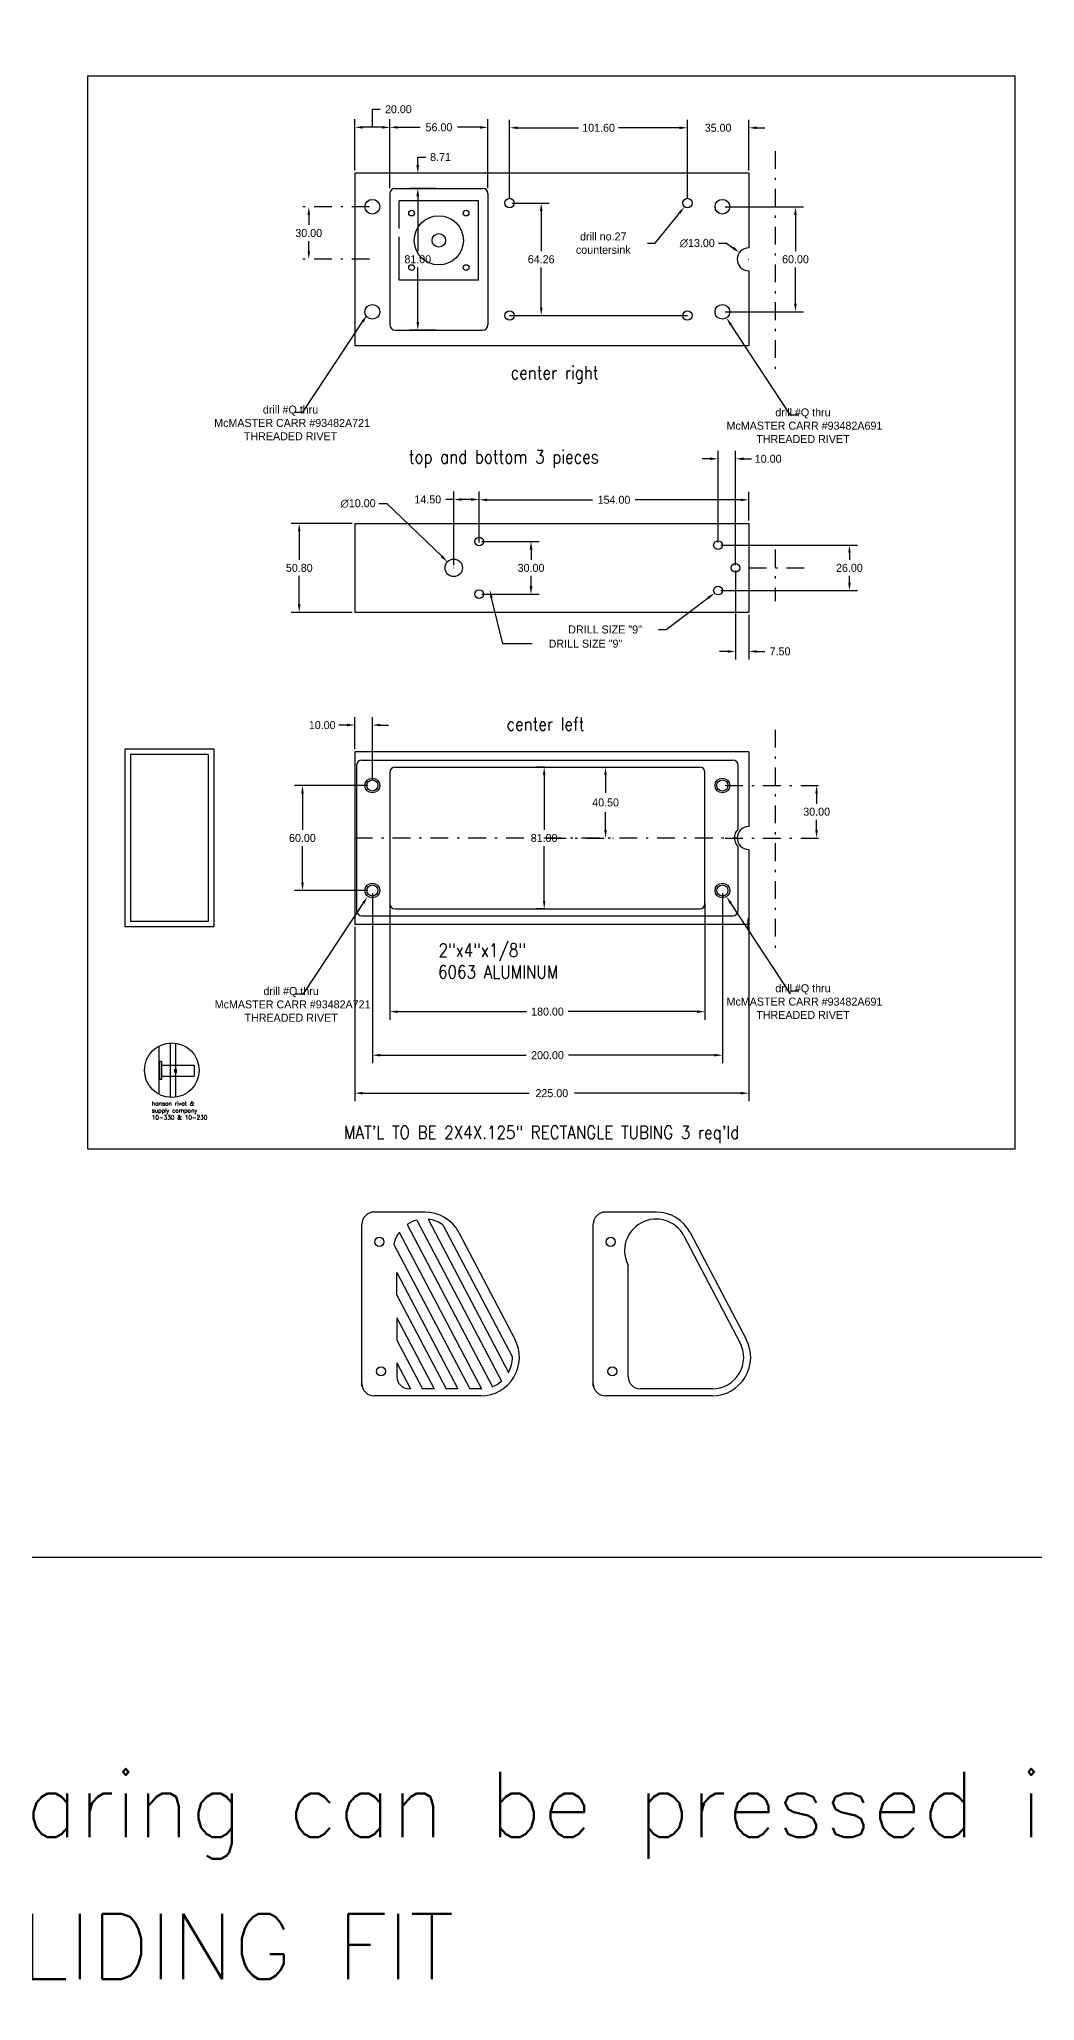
# Model space of a CAD drawing. Extents: x 134 to 3729, y -60 to 2081.
# Drawn here: x 1803 to 2372, y -60 to 1060 of the extents above; entities that cross this region are included whole.
import ezdxf

# ---------------------------------------------------------------- set-up
doc = ezdxf.new("R2010")
doc.units = 0
doc.header["$LTSCALE"] = 25.4
doc.header["$MEASUREMENT"] = 0
doc.linetypes.add('CENTER', pattern=[0.85, 0.4, -0.2, 0.05, -0.2])
doc.layers.get('0').update_dxf_attribs({"linetype": 'CONTINUOUS'})
doc.layers.get('Defpoints').update_dxf_attribs({"linetype": 'CONTINUOUS'})
doc.styles.add('ROMANS', font='ROMANS.SHX')
doc.dimstyles.get("Standard").update_dxf_attribs({"dimtxt": 0.18, "dimasz": 0.18, "dimexe": 0.18, "dimexo": 0.0625, "dimgap": 0.09, "dimtad": 0, "dimtih": 1, "dimtoh": 1, "dimdec": 4, "dimzin": 0, "dimdsep": 46, "dimtxsty": 'ROMANS', "dimcen": 0.09, "dimadec": 0, "dimazin": 0, "dimtfac": 1, "dimtdec": 4, "dimtofl": 0, "dimtmove": 2, "dimatfit": 3, "dimfxl": 0, "dimtolj": 1, "dimtzin": 0, "dimarcsym": 0})

# ---------------------------------------------------------------- blocks, each defined once
blk = doc.blocks.new('*D344')
at = {"color": 0, "lineweight": -2}
for p, q in [((2073.7, 966.5), (2094.8, 966.5)), ((2090.2, 962), (2090.2, 939)), ((2090.2, 906.8), (2090.2, 929.8)), ((2073.7, 902.3), (2094.8, 902.3))]:
    blk.add_line(p, q, dxfattribs=at)
at = {"color": 0}
for points in [[(2089.5, 962), (2091, 962), (2090.2, 966.5)], [(2089.5, 906.8), (2091, 906.8), (2090.2, 902.3)]]:
    blk.add_solid(points, dxfattribs=at)
at = {"layer": 'Defpoints', "color": 0}
for p in [(2072.2, 966.5), (2072.2, 902.3), (2090.2, 902.3)]:
    blk.add_point(p, dxfattribs=at)
at = {"color": 0, "insert": (2090.2, 934.4), "char_height": 4.57, "attachment_point": 5}
blk.add_mtext('\\A1;64.26', dxfattribs=at)
blk = doc.blocks.new('*D345')
at = {"color": 0, "lineweight": -2}
for p, q in [((2030.2, 974.9), (2015.1, 974.9)), ((2019.7, 970.3), (2019.7, 939)), ((2019.7, 898.5), (2019.7, 929.8)), ((2030.2, 893.9), (2015.1, 893.9))]:
    blk.add_line(p, q, dxfattribs=at)
at = {"color": 0}
for points in [[(2019, 970.3), (2020.5, 970.3), (2019.7, 974.9)], [(2019, 898.5), (2020.5, 898.5), (2019.7, 893.9)]]:
    blk.add_solid(points, dxfattribs=at)
at = {"layer": 'Defpoints', "color": 0}
for p in [(2031.7, 974.9), (2019.7, 893.9), (2031.7, 893.9)]:
    blk.add_point(p, dxfattribs=at)
at = {"color": 0, "insert": (2019.7, 934.4), "char_height": 4.57, "attachment_point": 5}
blk.add_mtext('\\A1;81.00', dxfattribs=at)
blk = doc.blocks.new('*D346')
at = {"color": 0, "lineweight": -2}
for p, q in [((2003.8, 975.1), (2003.8, 1014.4)), ((2008.3, 1009.8), (2021.1, 1009.8)), ((2055.2, 1009.8), (2042.4, 1009.8)), ((2059.8, 975.1), (2059.8, 1014.4))]:
    blk.add_line(p, q, dxfattribs=at)
at = {"color": 0}
for points in [[(2008.3, 1010.5), (2008.3, 1009), (2003.8, 1009.8)], [(2055.2, 1010.5), (2055.2, 1009), (2059.8, 1009.8)]]:
    blk.add_solid(points, dxfattribs=at)
at = {"layer": 'Defpoints', "color": 0}
for p in [(2003.8, 1009.8), (2003.8, 973.5), (2059.8, 973.5)]:
    blk.add_point(p, dxfattribs=at)
at = {"color": 0, "insert": (2031.8, 1009.8), "char_height": 4.57, "attachment_point": 5}
blk.add_mtext('\\A1;56.00', dxfattribs=at)
blk = doc.blocks.new('*D347')
at = {"color": 0, "lineweight": -2}
for p, q in [((1993.8, 1009.8), (1993.8, 1020.1)), ((1993.8, 1020.1), (1998.3, 1020.1)), ((1983.8, 985.2), (1983.8, 1014.4)), ((1999.2, 1009.8), (1988.3, 1009.8)), ((2003.8, 975.1), (2003.8, 1014.4))]:
    blk.add_line(p, q, dxfattribs=at)
at = {"color": 0}
for points in [[(1988.3, 1010.5), (1988.3, 1009), (1983.8, 1009.8)], [(1999.2, 1010.5), (1999.2, 1009), (2003.8, 1009.8)]]:
    blk.add_solid(points, dxfattribs=at)
at = {"layer": 'Defpoints', "color": 0}
for p in [(1983.8, 1009.8), (1983.8, 983.6), (2003.8, 973.5)]:
    blk.add_point(p, dxfattribs=at)
at = {"color": 0, "insert": (2008.6, 1020.1), "char_height": 4.57, "attachment_point": 5}
blk.add_mtext('\\A1;20.00', dxfattribs=at)
blk = doc.blocks.new('*D348')
at = {"color": 0, "lineweight": -2}
for p, q in [((2072.2, 969.7), (2072.2, 1014.1)), ((2076.7, 1009.5), (2111.5, 1009.5)), ((2169.2, 1009.5), (2134.4, 1009.5)), ((2173.8, 969.7), (2173.8, 1014.1))]:
    blk.add_line(p, q, dxfattribs=at)
at = {"color": 0}
for points in [[(2076.7, 1010.3), (2076.7, 1008.8), (2072.2, 1009.5)], [(2169.2, 1010.3), (2169.2, 1008.8), (2173.8, 1009.5)]]:
    blk.add_solid(points, dxfattribs=at)
at = {"layer": 'Defpoints', "color": 0}
for p in [(2072.2, 1009.5), (2072.2, 968.1), (2173.8, 968.1)]:
    blk.add_point(p, dxfattribs=at)
at = {"color": 0, "insert": (2123, 1009.5), "char_height": 4.57, "attachment_point": 5}
blk.add_mtext('\\A1;101.60', dxfattribs=at)
blk = doc.blocks.new('*D349')
at = {"color": 0, "lineweight": -2}
for p, q in [((2195.3, 964.4), (2240, 964.4)), ((2235.5, 959.8), (2235.5, 939)), ((2235.5, 909), (2235.5, 929.8)), ((2195.3, 904.4), (2240, 904.4))]:
    blk.add_line(p, q, dxfattribs=at)
at = {"color": 0}
for points in [[(2234.7, 959.8), (2236.2, 959.8), (2235.5, 964.4)], [(2234.7, 909), (2236.2, 909), (2235.5, 904.4)]]:
    blk.add_solid(points, dxfattribs=at)
at = {"layer": 'Defpoints', "color": 0}
for p in [(2193.8, 964.4), (2193.8, 904.4), (2235.5, 904.4)]:
    blk.add_point(p, dxfattribs=at)
at = {"color": 0, "insert": (2235.5, 934.4), "char_height": 4.57, "attachment_point": 5}
blk.add_mtext('\\A1;60.00', dxfattribs=at)
blk = doc.blocks.new('*D350')
at = {"color": 0, "lineweight": -2}
for p, q in [((2003.8, 566.3), (2003.8, 500)), ((2183.8, 566.3), (2183.8, 500)), ((2008.3, 504.6), (2081.9, 504.6)), ((2179.2, 504.6), (2105.6, 504.6))]:
    blk.add_line(p, q, dxfattribs=at)
at = {"color": 0}
for points in [[(2008.3, 505.3), (2008.3, 503.8), (2003.8, 504.6)], [(2179.2, 505.3), (2179.2, 503.8), (2183.8, 504.6)]]:
    blk.add_solid(points, dxfattribs=at)
at = {"layer": 'Defpoints', "color": 0}
for p in [(2003.8, 567.9), (2183.8, 567.9), (2183.8, 504.6)]:
    blk.add_point(p, dxfattribs=at)
at = {"color": 0, "insert": (2093.8, 504.6), "char_height": 4.57, "attachment_point": 5}
blk.add_mtext('\\A1;180.00', dxfattribs=at)
blk = doc.blocks.new('*D351')
at = {"color": 0, "lineweight": -2}
for p, q in [((1983.8, 553), (1983.8, 453.5)), ((2208.8, 557.8), (2208.8, 453.5)), ((1988.3, 458), (2083.3, 458)), ((2204.2, 458), (2109.2, 458))]:
    blk.add_line(p, q, dxfattribs=at)
at = {"color": 0}
for points in [[(1988.3, 458.8), (1988.3, 457.3), (1983.8, 458)], [(2204.2, 458.8), (2204.2, 457.3), (2208.8, 458)]]:
    blk.add_solid(points, dxfattribs=at)
at = {"layer": 'Defpoints', "color": 0}
for p in [(1983.8, 554.6), (2208.8, 559.3), (2208.8, 458)]:
    blk.add_point(p, dxfattribs=at)
at = {"color": 0, "insert": (2096.3, 458), "char_height": 4.57, "attachment_point": 5}
blk.add_mtext('\\A1;225.00', dxfattribs=at)
blk = doc.blocks.new('*D352')
at = {"color": 0, "lineweight": -2}
for p, q in [((1991.2, 633.8), (1949.3, 633.8)), ((1953.8, 629.2), (1953.8, 608.4)), ((1953.8, 578.4), (1953.8, 599.2)), ((1991.2, 573.8), (1949.3, 573.8))]:
    blk.add_line(p, q, dxfattribs=at)
at = {"color": 0}
for points in [[(1953.1, 629.2), (1954.6, 629.2), (1953.8, 633.8)], [(1953.1, 578.4), (1954.6, 578.4), (1953.8, 573.8)]]:
    blk.add_solid(points, dxfattribs=at)
at = {"layer": 'Defpoints', "color": 0}
for p in [(1992.8, 633.8), (1953.8, 573.8), (1992.8, 573.8)]:
    blk.add_point(p, dxfattribs=at)
at = {"color": 0, "insert": (1953.8, 603.8), "char_height": 4.57, "attachment_point": 5}
blk.add_mtext('\\A1;60.00', dxfattribs=at)
blk = doc.blocks.new('*D353')
at = {"color": 0, "lineweight": -2}
for p, q in [((2092.2, 644.3), (2087.4, 644.3)), ((2091.9, 639.7), (2091.9, 608.4)), ((2091.9, 567.9), (2091.9, 599.2)), ((2092.2, 563.3), (2087.4, 563.3))]:
    blk.add_line(p, q, dxfattribs=at)
at = {"color": 0}
for points in [[(2091.2, 639.7), (2092.7, 639.7), (2091.9, 644.3)], [(2091.2, 567.9), (2092.7, 567.9), (2091.9, 563.3)]]:
    blk.add_solid(points, dxfattribs=at)
at = {"layer": 'Defpoints', "color": 0}
for p in [(2093.8, 644.3), (2091.9, 563.3), (2093.8, 563.3)]:
    blk.add_point(p, dxfattribs=at)
at = {"color": 0, "insert": (2091.9, 603.8), "char_height": 4.57, "attachment_point": 5}
blk.add_mtext('\\A1;81.00', dxfattribs=at)
blk = doc.blocks.new('*D354')
at = {"color": 0, "lineweight": -2}
for p, q in [((2161.7, 722.9), (2185.7, 741)), ((2157.2, 722.9), (2161.7, 722.9))]:
    blk.add_line(p, q, dxfattribs=at)
at = {"color": 0}
blk.add_solid([(2185.2, 741.6), (2186.1, 740.4), (2189.3, 743.8)], dxfattribs=at)
at = {"layer": 'Defpoints', "color": 0}
for p in [(2189.3, 743.8), (2193.5, 746.9)]:
    blk.add_point(p, dxfattribs=at)
at = {"color": 0, "insert": (2126.7, 722.9), "char_height": 4.572, "attachment_point": 5}
blk.add_mtext('\\A1;DRILL SIZE "9"', dxfattribs=at)
blk = doc.blocks.new('*D355')
at = {"color": 0, "lineweight": -2}
for p, q in [((1983.8, 654.6), (1983.8, 672.9)), ((1993.8, 637), (1993.8, 672.9)), ((1979.2, 668.3), (1974.6, 668.3)), ((1998.3, 668.3), (2002.9, 668.3))]:
    blk.add_line(p, q, dxfattribs=at)
at = {"color": 0}
for points in [[(1979.2, 669.1), (1979.2, 667.6), (1983.8, 668.3)], [(1998.3, 669.1), (1998.3, 667.6), (1993.8, 668.3)]]:
    blk.add_solid(points, dxfattribs=at)
at = {"layer": 'Defpoints', "color": 0}
for p in [(1983.8, 668.3), (1983.8, 653), (1993.8, 635.4)]:
    blk.add_point(p, dxfattribs=at)
at = {"color": 0, "insert": (1965.1, 668.3), "char_height": 4.57, "attachment_point": 5}
blk.add_mtext('\\A1;10.00', dxfattribs=at)
blk = doc.blocks.new('*D356')
at = {"color": 0, "lineweight": -2}
for p, q in [((1993.8, 572.2), (1993.8, 475.2)), ((2193.8, 572.2), (2193.8, 475.2)), ((1998.3, 479.7), (2081.6, 479.7)), ((2189.2, 479.7), (2105.9, 479.7))]:
    blk.add_line(p, q, dxfattribs=at)
at = {"color": 0}
for points in [[(1998.3, 480.5), (1998.3, 479), (1993.8, 479.7)], [(2189.2, 480.5), (2189.2, 479), (2193.8, 479.7)]]:
    blk.add_solid(points, dxfattribs=at)
at = {"layer": 'Defpoints', "color": 0}
for p in [(1993.8, 573.8), (2193.8, 573.8), (2193.8, 479.7)]:
    blk.add_point(p, dxfattribs=at)
at = {"color": 0, "insert": (2093.8, 479.7), "char_height": 4.57, "attachment_point": 5}
blk.add_mtext('\\A1;200.00', dxfattribs=at)
blk = doc.blocks.new('*D357')
at = {"color": 0, "lineweight": -2}
for p, q in [((2068.3, 714.8), (2061.9, 741)), ((2085, 714.8), (2068.3, 714.8))]:
    blk.add_line(p, q, dxfattribs=at)
at = {"color": 0}
blk.add_solid([(2062.6, 741.2), (2061.1, 740.8), (2060.8, 745.5)], dxfattribs=at)
at = {"layer": 'Defpoints', "color": 0}
for p in [(2059.6, 750.1), (2060.8, 745.5)]:
    blk.add_point(p, dxfattribs=at)
at = {"color": 0, "insert": (2115.5, 714.8), "char_height": 4.572, "attachment_point": 5}
blk.add_mtext('\\A1;DRILL SIZE "9" ', dxfattribs=at)
blk = doc.blocks.new('*D358')
at = {"color": 0, "lineweight": -2}
for p, q in [((2155.4, 943.6), (2169.2, 960.8)), ((2150.9, 943.6), (2155.4, 943.6))]:
    blk.add_line(p, q, dxfattribs=at)
at = {"color": 0}
blk.add_solid([(2168.6, 961.3), (2169.8, 960.4), (2172.1, 964.4)], dxfattribs=at)
at = {"layer": 'Defpoints', "color": 0}
for p in [(2172.1, 964.4), (2175.4, 968.6)]:
    blk.add_point(p, dxfattribs=at)
at = {"color": 0, "insert": (2125.7, 943.6), "char_height": 4.572, "attachment_point": 5}
blk.add_mtext('\\A1;drill no.27\\Pcountersink', dxfattribs=at)
blk = doc.blocks.new('*D359')
at = {"color": 0, "lineweight": -2}
for p, q in [((2019.7, 988.2), (2019.7, 992.8)), ((2019.7, 992.8), (2024.3, 992.8)), ((2030.2, 983.6), (2015.1, 983.6)), ((2030.2, 974.9), (2015.1, 974.9)), ((2019.7, 970.3), (2019.7, 965.8))]:
    blk.add_line(p, q, dxfattribs=at)
at = {"color": 0}
for points in [[(2018.9, 988.2), (2020.5, 988.2), (2019.7, 983.6)], [(2018.9, 970.3), (2020.5, 970.3), (2019.7, 974.9)]]:
    blk.add_solid(points, dxfattribs=at)
at = {"layer": 'Defpoints', "color": 0}
for p in [(2019.7, 983.6), (2031.8, 983.6), (2031.8, 974.9)]:
    blk.add_point(p, dxfattribs=at)
at = {"color": 0, "insert": (2032.7, 992.8), "char_height": 4.57, "attachment_point": 5}
blk.add_mtext('\\A1;8.71', dxfattribs=at)
blk = doc.blocks.new('*D360')
at = {"color": 0, "lineweight": -2}
for p, q in [((2169.2, 1009.5), (2164.6, 1009.5)), ((2173.8, 969.7), (2173.8, 1014.1)), ((2208.8, 985.2), (2208.8, 1014.1)), ((2213.3, 1009.5), (2217.9, 1009.5))]:
    blk.add_line(p, q, dxfattribs=at)
at = {"color": 0}
for points in [[(2169.2, 1010.3), (2169.2, 1008.8), (2173.8, 1009.5)], [(2213.3, 1010.3), (2213.3, 1008.8), (2208.8, 1009.5)]]:
    blk.add_solid(points, dxfattribs=at)
at = {"layer": 'Defpoints', "color": 0}
for p in [(2208.8, 1009.5), (2208.8, 983.6), (2173.8, 968.1)]:
    blk.add_point(p, dxfattribs=at)
at = {"color": 0, "insert": (2191.3, 1009.5), "char_height": 4.57, "attachment_point": 5}
blk.add_mtext('\\A1;35.00', dxfattribs=at)
blk = doc.blocks.new('*D376')
at = {"color": 0, "linetype": 'CENTER', "lineweight": -2}
for p, q in [((2094.4, 644.3), (2131.5, 644.3)), ((2127, 639.7), (2127, 628.6)), ((2127, 608.4), (2127, 619.5)), ((2094.4, 603.8), (2131.5, 603.8))]:
    blk.add_line(p, q, dxfattribs=at)
at = {"color": 0, "linetype": 'CENTER'}
for points in [[(2126.2, 639.7), (2127.7, 639.7), (2127, 644.3)], [(2126.2, 608.4), (2127.7, 608.4), (2127, 603.8)]]:
    blk.add_solid(points, dxfattribs=at)
at = {"layer": 'Defpoints', "color": 0, "linetype": 'CENTER'}
for p in [(2092.9, 644.3), (2127, 644.3), (2092.9, 603.8)]:
    blk.add_point(p, dxfattribs=at)
at = {"color": 0, "linetype": 'CENTER', "insert": (2127, 624.1), "char_height": 4.57, "attachment_point": 5}
blk.add_mtext('\\A1;40.50', dxfattribs=at)
blk = doc.blocks.new('*D377')
at = {"color": 0, "linetype": 'CENTER', "lineweight": -2}
for p, q in [((1992.2, 964.4), (1952.8, 964.4)), ((1957.4, 959.8), (1957.4, 954)), ((1957.4, 939), (1957.4, 944.8)), ((1992.2, 934.4), (1952.8, 934.4))]:
    blk.add_line(p, q, dxfattribs=at)
at = {"color": 0, "linetype": 'CENTER'}
for points in [[(1956.7, 959.8), (1958.2, 959.8), (1957.4, 964.4)], [(1956.7, 939), (1958.2, 939), (1957.4, 934.4)]]:
    blk.add_solid(points, dxfattribs=at)
at = {"layer": 'Defpoints', "color": 0, "linetype": 'CENTER'}
for p in [(1993.8, 964.4), (1957.4, 934.4), (1993.8, 934.4)]:
    blk.add_point(p, dxfattribs=at)
at = {"color": 0, "linetype": 'CENTER', "insert": (1957.4, 949.4), "char_height": 4.57, "attachment_point": 5}
blk.add_mtext('\\A1;30.00', dxfattribs=at)
blk = doc.blocks.new('*D378')
at = {"color": 0, "linetype": 'CENTER', "lineweight": -2}
for p, q in [((2195.3, 633.8), (2252.1, 633.8)), ((2247.6, 629.2), (2247.6, 623.4)), ((2247.6, 608.4), (2247.6, 614.2)), ((2195.3, 603.8), (2252.1, 603.8))]:
    blk.add_line(p, q, dxfattribs=at)
at = {"color": 0, "linetype": 'CENTER'}
for points in [[(2246.8, 629.2), (2248.3, 629.2), (2247.6, 633.8)], [(2246.8, 608.4), (2248.3, 608.4), (2247.6, 603.8)]]:
    blk.add_solid(points, dxfattribs=at)
at = {"layer": 'Defpoints', "color": 0, "linetype": 'CENTER'}
for p in [(2193.8, 633.8), (2193.8, 603.8), (2247.6, 603.8)]:
    blk.add_point(p, dxfattribs=at)
at = {"color": 0, "linetype": 'CENTER', "insert": (2247.6, 618.8), "char_height": 4.57, "attachment_point": 5}
blk.add_mtext('\\A1;30.00', dxfattribs=at)
blk = doc.blocks.new('*D384')
at = {"color": 0, "lineweight": -2}
for p, q in [((2186.7, 820.4), (2182.1, 820.4)), ((2191.3, 772.7), (2191.3, 825)), ((2201.3, 759.7), (2201.3, 825)), ((2205.8, 820.4), (2210.4, 820.4))]:
    blk.add_line(p, q, dxfattribs=at)
at = {"color": 0}
for points in [[(2186.7, 821.2), (2186.7, 819.7), (2191.3, 820.4)], [(2205.8, 821.2), (2205.8, 819.7), (2201.3, 820.4)]]:
    blk.add_solid(points, dxfattribs=at)
at = {"layer": 'Defpoints', "color": 0}
for p in [(2201.3, 820.4), (2191.3, 771.1), (2201.3, 758.1)]:
    blk.add_point(p, dxfattribs=at)
at = {"color": 0, "insert": (2219.9, 820.4), "char_height": 4.57, "attachment_point": 5}
blk.add_mtext('\\A1;10.00', dxfattribs=at)
blk = doc.blocks.new('*D385')
at = {"color": 0, "lineweight": -2}
for p, q in [((2201.3, 756.6), (2201.3, 705.8)), ((2208.8, 731.2), (2208.8, 705.8)), ((2196.7, 710.4), (2192.1, 710.4)), ((2213.3, 710.4), (2217.9, 710.4))]:
    blk.add_line(p, q, dxfattribs=at)
at = {"color": 0}
for points in [[(2196.7, 711.1), (2196.7, 709.6), (2201.3, 710.4)], [(2213.3, 711.1), (2213.3, 709.6), (2208.8, 710.4)]]:
    blk.add_solid(points, dxfattribs=at)
at = {"layer": 'Defpoints', "color": 0}
for p in [(2201.3, 758.1), (2208.8, 732.7), (2208.8, 710.4)]:
    blk.add_point(p, dxfattribs=at)
at = {"color": 0, "insert": (2226.7, 710.4), "char_height": 4.57, "attachment_point": 5}
blk.add_mtext('\\A1;7.50', dxfattribs=at)
blk = doc.blocks.new('*D386')
at = {"color": 0, "lineweight": -2}
for p, q in [((1982.2, 783.5), (1947.4, 783.5)), ((1952, 779), (1952, 762.7)), ((1952, 737.3), (1952, 753.6)), ((1982.2, 732.7), (1947.4, 732.7))]:
    blk.add_line(p, q, dxfattribs=at)
at = {"color": 0}
for points in [[(1951.2, 779), (1952.7, 779), (1952, 783.5)], [(1951.2, 737.3), (1952.7, 737.3), (1952, 732.7)]]:
    blk.add_solid(points, dxfattribs=at)
at = {"layer": 'Defpoints', "color": 0}
for p in [(1983.8, 783.5), (1952, 732.7), (1983.8, 732.7)]:
    blk.add_point(p, dxfattribs=at)
at = {"color": 0, "insert": (1952, 758.1), "char_height": 4.57, "attachment_point": 5}
blk.add_mtext('\\A1;50.80', dxfattribs=at)
blk = doc.blocks.new('*D387')
at = {"color": 0, "lineweight": -2}
for p, q in [((2192.8, 771.1), (2270.9, 771.1)), ((2266.3, 766.6), (2266.3, 762.7)), ((2266.3, 749.7), (2266.3, 753.6)), ((2192.8, 745.1), (2270.9, 745.1))]:
    blk.add_line(p, q, dxfattribs=at)
at = {"color": 0}
for points in [[(2265.6, 766.6), (2267.1, 766.6), (2266.3, 771.1)], [(2265.6, 749.7), (2267.1, 749.7), (2266.3, 745.1)]]:
    blk.add_solid(points, dxfattribs=at)
at = {"layer": 'Defpoints', "color": 0}
for p in [(2191.3, 771.1), (2191.3, 745.1), (2266.3, 745.1)]:
    blk.add_point(p, dxfattribs=at)
at = {"color": 0, "insert": (2266.3, 758.1), "char_height": 4.57, "attachment_point": 5}
blk.add_mtext('\\A1;26.00', dxfattribs=at)
blk = doc.blocks.new('*D417')
at = {"color": 0, "lineweight": -2}
for p, q in [((2040.3, 797.2), (2035.7, 797.2)), ((2040.3, 759.7), (2040.3, 801.7)), ((2050.2, 797.2), (2044.8, 797.2)), ((2054.8, 772.7), (2054.8, 801.7))]:
    blk.add_line(p, q, dxfattribs=at)
at = {"color": 0}
for points in [[(2044.8, 797.9), (2044.8, 796.4), (2040.3, 797.2)], [(2050.2, 797.9), (2050.2, 796.4), (2054.8, 797.2)]]:
    blk.add_solid(points, dxfattribs=at)
at = {"layer": 'Defpoints', "color": 0}
for p in [(2040.3, 797.2), (2054.8, 771.1), (2040.3, 758.1)]:
    blk.add_point(p, dxfattribs=at)
at = {"color": 0, "insert": (2025.4, 797.2), "char_height": 4.57, "attachment_point": 5}
blk.add_mtext('\\A1;14.50', dxfattribs=at)
blk = doc.blocks.new('*D420')
at = {"color": 0, "lineweight": -2}
for p, q in [((2191.6, 943.6), (2196.1, 943.6)), ((2196.1, 943.6), (2199.8, 940.9)), ((2208.7, 934.4), (2208.8, 934.4)), ((2208.8, 934.4), (2208.8, 934.4))]:
    blk.add_line(p, q, dxfattribs=at)
at = {"color": 0}
blk.add_solid([(2200.3, 941.6), (2199.4, 940.3), (2203.5, 938.2)], dxfattribs=at)
at = {"layer": 'Defpoints', "color": 0}
for p in [(2203.5, 938.2), (2214, 930.6)]:
    blk.add_point(p, dxfattribs=at)
at = {"color": 0, "insert": (2179.4, 943.6), "char_height": 4.57, "attachment_point": 5}
blk.add_mtext('\\A1;∅13.00', dxfattribs=at)
blk = doc.blocks.new('*D441')
at = {"color": 0, "lineweight": -2}
for p, q in [((2056.3, 773.1), (2089, 773.1)), ((2084.4, 768.6), (2084.4, 762.7)), ((2084.4, 747.7), (2084.4, 753.6)), ((2056.3, 743.1), (2089, 743.1))]:
    blk.add_line(p, q, dxfattribs=at)
at = {"color": 0}
for points in [[(2083.6, 768.6), (2085.2, 768.6), (2084.4, 773.1)], [(2083.6, 747.7), (2085.2, 747.7), (2084.4, 743.1)]]:
    blk.add_solid(points, dxfattribs=at)
at = {"layer": 'Defpoints', "color": 0}
for p in [(2054.8, 773.1), (2054.8, 743.1), (2084.4, 743.1)]:
    blk.add_point(p, dxfattribs=at)
at = {"color": 0, "insert": (2084.4, 758.1), "char_height": 4.57, "attachment_point": 5}
blk.add_mtext('\\A1;30.00', dxfattribs=at)
blk = doc.blocks.new('*D442')
at = {"color": 0, "lineweight": -2}
for p, q in [((2054.8, 774.7), (2054.8, 801.6)), ((2059.3, 797), (2119.6, 797)), ((2204.2, 797), (2143.9, 797)), ((2208.8, 785.1), (2208.8, 801.6))]:
    blk.add_line(p, q, dxfattribs=at)
at = {"color": 0}
for points in [[(2059.3, 797.7), (2059.3, 796.2), (2054.8, 797)], [(2204.2, 797.7), (2204.2, 796.2), (2208.8, 797)]]:
    blk.add_solid(points, dxfattribs=at)
at = {"layer": 'Defpoints', "color": 0}
for p in [(2208.8, 797), (2208.8, 783.5), (2054.8, 773.1)]:
    blk.add_point(p, dxfattribs=at)
at = {"color": 0, "insert": (2131.8, 797), "char_height": 4.57, "attachment_point": 5}
blk.add_mtext('\\A1;154.00', dxfattribs=at)
blk = doc.blocks.new('*D443')
at = {"color": 0, "lineweight": -2}
for p, q in [((1997.4, 794.9), (2002, 794.9)), ((2002, 794.9), (2033.4, 764.8)), ((2040.2, 758.1), (2040.3, 758.1)), ((2040.3, 758.1), (2040.3, 758.2))]:
    blk.add_line(p, q, dxfattribs=at)
at = {"color": 0}
blk.add_solid([(2033.9, 765.3), (2032.8, 764.2), (2036.6, 761.6)], dxfattribs=at)
at = {"layer": 'Defpoints', "color": 0}
for p in [(2036.6, 761.6), (2043.9, 754.7)]:
    blk.add_point(p, dxfattribs=at)
at = {"color": 0, "insert": (1985.6, 794.9), "char_height": 4.57, "attachment_point": 5}
blk.add_mtext('\\A1;∅10.00', dxfattribs=at)

msp = doc.modelspace()

# ---------------------------------------------------------------- linework, layer by layer
at = {"color": 4}
for p, q in [((1831.26813, 1039.12864), (2360.85259, 1039.12864)), ((1831.26813, 426.13187), (1831.26813, 1039.12864)), ((2360.85259, 1039.12864), (2360.85259, 426.13187)), ((1983.75449, 983.61576), (1983.75449, 885.19076)), ((2208.75449, 983.61576), (1983.75449, 983.61576)), ((2006.75449, 974.90326), (2056.75869, 974.90326)), ((2208.75449, 983.61576), (2208.75449, 940.90326)), ((2003.75449, 971.90326), (2003.75449, 896.90326)), ((2059.75869, 971.90326), (2059.75869, 896.90326)), ((2208.75449, 927.90326), (2208.75449, 885.19076)), ((2006.75449, 893.90326), (2056.75869, 893.90326)), ((1983.75449, 885.19076), (2208.75449, 885.19076)), ((1983.75449, 783.54528), (2208.75449, 783.54528)), ((1983.75449, 783.54528), (1983.75449, 732.74528)), ((2208.75449, 783.54528), (2208.75449, 732.74528)), ((1983.75449, 732.74528), (2208.75449, 732.74528)), ((1903.11916, 654.61036), (1852.31916, 654.61036)), ((1852.31916, 654.61036), (1852.31916, 553.01036)), ((1899.94416, 651.43536), (1855.49416, 651.43536)), ((1855.49416, 651.43536), (1855.49416, 556.18536)), ((1899.94416, 651.43536), (1899.94416, 556.18536)), ((1903.11916, 654.61036), (1903.11916, 553.01036)), ((1983.75449, 653.02286), (1983.75449, 554.59786)), ((2208.75449, 653.02286), (1983.75449, 653.02286)), ((2208.75449, 653.02286), (2208.75449, 610.31036)), ((2003.75449, 641.31036), (2003.75449, 566.31036)), ((2006.75449, 644.31036), (2180.75449, 644.31036)), ((2183.75449, 566.31036), (2183.75449, 641.31036)), ((2208.75449, 597.31036), (2208.75449, 554.59786)), ((2006.75449, 563.31036), (2180.75449, 563.31036)), ((1903.11916, 553.01036), (1852.31916, 553.01036)), ((1899.94416, 556.18536), (1855.49416, 556.18536)), ((1983.75449, 554.59786), (2208.75449, 554.59786)), ((2073.38298, 554.59786), (2183.1429, 554.59786)), ((2360.85259, 426.13187), (1831.26813, 426.13187))]:
    msp.add_line(p, q, dxfattribs=at)
at = {"linetype": 'CENTER'}
for p, q in [((2223.80452, 996.21569), (2223.80452, 866.97458)), ((2223.80452, 768.52799), (2223.80452, 739.00761)), ((2208.75449, 758.14528), (2242.18806, 758.14528)), ((2223.80452, 665.58197), (2223.80452, 536.34086)), ((1983.75449, 603.81036), (2201.97784, 603.81036))]:
    msp.add_line(p, q, dxfattribs=at)
at = {"color": 2}
for p, q in [((2009.07187, 952.07968), (2009.07187, 967.88649)), ((2054.39131, 967.88649), (2009.07187, 967.88649)), ((2054.39131, 922.56705), (2054.39131, 967.88649)), ((2009.07187, 922.56705), (2009.07187, 947.22965)), ((2054.39131, 922.56705), (2009.07187, 922.56705))]:
    msp.add_line(p, q, dxfattribs=at)
for p, q in [((1954.07398, 846.97802), (1988.18691, 898.65616)), ((2072.15949, 902.27226), (2173.75949, 902.27226)), ((2232.70897, 845.3906), (2198.59604, 897.06873)), ((2073.38298, 885.19076), (2183.1429, 885.19076)), ((1949.50198, 846.97802), (1954.07398, 846.97802)), ((2237.28097, 845.3906), (2232.70897, 845.3906)), ((1954.38691, 514.79769), (1988.49984, 566.47583)), ((2232.70897, 514.81032), (2198.59604, 566.48845)), ((2237.28097, 516.38512), (2232.70897, 516.38512)), ((1949.81491, 514.79769), (1954.38691, 514.79769)), ((1987.71873, 290.55609), (1987.71873, 383.09966)), ((2023.71873, 390.09966), (1994.71873, 390.09966)), ((2013.64303, 383.02234), (2062.31323, 290.33835)), ((2019.11745, 385.50277), (2067.46305, 293.43692)), ((2025.63455, 385.9976), (2071.57021, 298.52109)), ((2034.07525, 382.82927), (2073.75375, 307.26843)), ((2119.86663, 290.55609), (2119.86663, 383.09966)), ((2155.86663, 390.09966), (2126.86663, 390.09966)), ((2006.04941, 371.67201), (2049.41477, 289.09018)), ((2009.14347, 378.68543), (2056.18853, 289.09625)), ((2043.14482, 378.46337), (2075.14693, 317.5209)), ((2171.76608, 376.57584), (2203.76818, 315.63337)), ((2175.29272, 378.46337), (2207.29483, 317.5209)), ((2139.86663, 296.09018), (2139.86663, 359.74707)), ((2007.71873, 355.58755), (2042.63782, 289.09018)), ((2007.71873, 342.68202), (2007.71873, 355.58755)), ((2007.71873, 342.68202), (2035.86087, 289.09018)), ((2007.71873, 329.7765), (2029.08392, 289.09018)), ((2007.71873, 329.7765), (2007.71873, 316.87097)), ((2007.71873, 316.87097), (2022.30697, 289.09018)), ((2007.71873, 303.96544), (2015.53003, 289.09018)), ((2007.71873, 303.96544), (2007.71873, 296.09018)), ((2055.72083, 285.09018), (1994.71873, 285.09018)), ((2015.53003, 289.09018), (2014.71873, 289.09018)), ((2015.53003, 289.09018), (2014.71873, 289.09018)), ((2029.08392, 289.09018), (2022.30697, 289.09018)), ((2029.08392, 289.09018), (2022.30697, 289.09018)), ((2042.63782, 289.09018), (2035.86087, 289.09018)), ((2042.63782, 289.09018), (2035.86087, 289.09018)), ((2055.72083, 289.09018), (2049.41477, 289.09018)), ((2055.72083, 289.09018), (2049.41477, 289.09018)), ((2187.86874, 285.09018), (2126.86663, 285.09018)), ((2187.86874, 289.09018), (2146.86663, 289.09018)), ((2187.86874, 289.09018), (2146.86663, 289.09018))]:
    msp.add_line(p, q)
at = {"color": 6}
for p, q in [((1984.75449, 645.3406), (1984.75449, 562.34059)), ((1987.75448, 648.34059), (2199.75449, 648.34059)), ((2202.75449, 608.93857), (2202.75449, 645.34059)), ((2202.75449, 562.34059), (2202.75449, 598.7426)), ((1987.75448, 559.34059), (2199.75449, 559.34059))]:
    msp.add_line(p, q, dxfattribs=at)
at = {"color": 3}
for p, q in [((2208.5429, 551.42286), (2208.5429, 557.77286)), ((1871.81285, 484.87135), (1871.81285, 457.37244)), ((1878.16285, 486.67618), (1878.16285, 455.56761)), ((1881.33785, 486.55361), (1881.33785, 455.69017)), ((1873.31285, 476.08697), (1871.81285, 476.08697)), ((1872.39845, 465.77457), (1872.39845, 476.08697)), ((1873.31285, 476.08697), (1873.31285, 465.77457)), ((1873.31285, 476.08697), (1873.31285, 465.77457)), ((1873.31285, 474.10577), (1892.03125, 474.10577)), ((1880.70485, 471.68641), (1880.70485, 469.76548)), ((1881.69485, 471.68641), (1881.69485, 469.70801)), ((1892.03125, 474.10577), (1892.03125, 467.75577)), ((1873.31285, 465.77457), (1871.81285, 465.77457)), ((1873.31285, 467.75577), (1892.03125, 467.75577))]:
    msp.add_line(p, q, dxfattribs=at)
at = {"color": 4}
msp.add_lwpolyline([(133.78398, 2080.78436), (3728.5728, 2080.78436), (3728.5728, 192.682), (133.78398, 192.682)], close=True, dxfattribs=at)
for centre, radius in [((1993.75449, 964.40326), 4.2164), ((2072.15949, 966.53426), 2.7051), ((2173.75949, 966.53426), 2.7051), ((2193.75449, 964.40326), 4.2164), ((1993.75449, 904.40326), 4.2164), ((2193.75449, 904.40326), 4.2164), ((2072.15949, 902.27226), 2.7051), ((2173.75949, 902.27226), 2.7051), ((2054.75449, 773.14528), 2.5), ((2191.25449, 771.14528), 2.5), ((2040.25449, 758.14528), 5), ((2201.25449, 758.14528), 2.5), ((2054.75449, 743.14528), 2.5), ((2191.25449, 745.14528), 2.5), ((1993.75449, 633.81036), 4.2164), ((2193.75449, 633.81036), 4.2164), ((1993.75449, 573.81036), 4.2164), ((2193.75449, 573.82298), 4.2164), ((1997.71873, 373.09166), 2.6), ((2129.86663, 373.09166), 2.6), ((1998.74373, 299.09018), 2.6), ((2130.89163, 299.09018), 2.6)]:
    msp.add_circle(centre, radius)
at = {"color": 2}
for centre in [(2016.17665, 960.78171), (2047.28653, 960.78171), (2016.17665, 929.67183), (2047.28653, 929.67183)]:
    msp.add_circle(centre, 1.63194, dxfattribs=at)
at = {"color": 7, "linetype": 'Continuous'}
msp.add_circle((2031.73159, 945.22677), 14.0335, dxfattribs=at)
at = {"color": 4}
msp.add_circle((2031.73159, 945.22677), 3.8984, dxfattribs=at)
at = {"color": 3}
for centre, radius in [((1993.75449, 633.81036), 3.175), ((2193.75449, 633.81036), 3.175), ((1993.75449, 573.81036), 3.175), ((2193.75449, 573.81036), 3.175), ((1879.15228, 471.12189), 15.58572)]:
    msp.add_circle(centre, radius, dxfattribs=at)
at = {"color": 4}
for centre, start, end in [((2006.75449, 971.90326), 90, 180), ((2056.75869, 971.90326), 0, 90), ((2006.75449, 896.90326), 180, 270), ((2056.75869, 896.90326), 270, 0), ((2006.75449, 641.31036), 90, 180), ((2180.75449, 641.31036), 360, 90), ((2006.75449, 566.31036), 180, 270), ((2180.75449, 566.31036), 270, 360)]:
    msp.add_arc(centre, 3, start, end, dxfattribs=at)
for centre, radius, start, end in [((2208.75449, 934.40326), 6.5, 90, 270), ((2208.75449, 603.81036), 6.5, 90, 270), ((1994.71873, 383.09966), 7, 90, 180), ((2023.71873, 368.06616), 18.0335, 104.78257921, 123.96743003), ((2023.71873, 368.06616), 22.0335, 28.15653996, 90), ((2023.71873, 368.06616), 18.0335, 54.94982725, 83.9015746), ((2126.86663, 383.09966), 7, 90, 180), ((2155.86663, 368.06616), 18.0335, 28.15653996, 207.4718434), ((2155.86663, 368.06616), 22.0335, 28.15653996, 90), ((2023.71873, 368.06616), 18.0335, 143.92358584, 168.4657793), ((2055.72083, 307.12368), 22.0335, 270, 28.15653996), ((2187.86874, 307.12368), 22.0335, 270, 28.15653996), ((2187.86874, 307.12368), 18.0335, 270, 28.15653996), ((2055.72083, 307.12368), 18.0335, 331.50813842, 0.45988577), ((1994.71873, 292.09018), 7, 180, 270), ((2014.71873, 296.09018), 7, 180, 270), ((2055.72083, 307.12368), 18.0335, 291.44228299, 310.6271338), ((2126.86663, 292.09018), 7, 180, 270), ((2146.86663, 296.09018), 7, 180, 270), ((2055.72083, 307.12368), 18.0335, 270, 271.48612718)]:
    msp.add_arc(centre, radius, start, end)
at = {"color": 6}
for centre, radius, start, end in [((1987.75448, 645.3406), 2.99999, 90, 180), ((2199.75449, 645.34059), 3, 360, 90), ((1987.75448, 562.34059), 2.99999, 180, 270), ((2199.75449, 562.34059), 2.99999, 270, 0)]:
    msp.add_arc(centre, radius, start, end, dxfattribs=at)
msp.add_open_spline([(2202.75449, 608.93857), (2202.15624, 608.34609), (2201.66322, 607.66644), (2200.88775, 606.09446), (2200.64378, 605.18651), (2200.52985, 603.35157), (2200.65783, 602.42471), (2201.2721, 600.67247), (2201.75611, 599.84763), (2202.50633, 598.99646), (2202.62808, 598.86757), (2202.75449, 598.7426)], degree=3, knots=[5.5331633525, 5.5331633525, 5.5331633525, 5.5331633525, 5.8560601029, 5.8560601029, 6.2256862014, 6.2256862014, 6.5953122999, 6.5953122999, 6.9649383983, 6.9649383983, 7.033106212, 7.033106212, 7.033106212, 7.033106212], dxfattribs=at)
for points in [[(1987.55097, 899.07594), (1988.82285, 898.23637), (1990.70563, 902.47181)], [(2199.23198, 897.48852), (2197.9601, 896.64894), (2196.07731, 900.88438)], [(1987.8639, 566.89562), (1989.13579, 566.05604), (1991.01857, 570.29148)], [(2199.23198, 566.90824), (2197.9601, 566.06866), (2196.07731, 570.3041)]]:
    msp.add_solid(points)

# ---------------------------------------------------------------- texts
at = {"style": 'ROMANS', "width": 0.85}
for s, height, p in [('center right', 7.4511856, (2072.76124, 865.95936)), (' top and bottom 3 pieces', 7.4511856, (2010.21906, 817.82867)), ('center left', 7.4511856, (2070.39745, 665.20983)), ('2"x4"x1/8"', 7.451186, (2031.57172, 535.99919)), ('6063 ALUMINUM', 7.4511856, (2031.27013, 523.58055)), ('MAT\'L TO BE 2X4X.125" RECTANGLE TUBING 3 req\'ld', 7.4511856, (1977.52089, 431.87446))]:
    msp.add_text(s, height=height, dxfattribs=at).set_placement(p)
at = {"color": 1, "style": 'ROMANS'}
for s, p in [('0.010" (0.25 mm) over-sized bore the bearing can be pressed in by hand but is still snug.', (700.06867, 33.02209)), (' hex bore 0.015" (0.38 mm) over-sized SLIDING FIT', (691.32413, -48.03975))]:
    msp.add_text(s, height=37.255928, dxfattribs=at).set_placement(p)
at = {"char_height": 4.572, "attachment_point": 5}
for s, insert in [('\\A1;drill #Q thru\\P{\\fTimes New Roman|b0|i0|c0|p16;\\L }McMASTER CARR #93482A721\\PTHREADED RIVET ', (1947.0185, 840.92745)), ('\\A1;drill #Q thru\\P{\\fTimes New Roman|b0|i0|c0|p16;\\L }McMASTER CARR #93482A691 \\PTHREADED RIVET ', (2239.76444, 839.34003)), ('\\A1;drill #Q thru\\P{\\fTimes New Roman|b0|i0|c0|p16;\\L }McMASTER CARR #93482A721\\PTHREADED RIVET ', (1947.33144, 508.74712)), ('\\A1;drill #Q thru\\P{\\fTimes New Roman|b0|i0|c0|p16;\\L }McMASTER CARR #93482A691 \\PTHREADED RIVET ', (2239.76444, 510.33455))]:
    msp.add_mtext(s, dxfattribs=dict(at, insert=insert))
at = {"color": 3, "insert": (1867.74029, 453.32502), "char_height": 2.3860113, "attachment_point": 1, "style": 'ROMANS'}
msp.add_mtext_dynamic_manual_height_columns('hanson rivot & supply company 10-330 & 10-230', width=38.0914676, gutter_width=1, heights=[0], dxfattribs=at)

# ---------------------------------------------------------------- dimensions: what is measured, and where the dimension line sits
for base, p1, p2, override, picture, middle in [((1983.75449, 1009.78434), (2003.75449, 973.49069), (1983.75449, 983.61576), {"dimscale": 25.4, "dimexo": 0.062, "dimdec": 2, "dimrnd": 0.0005, "dimtxsty": 'Standard', "dimcen": 0, "dimtdec": 2, "dimtmove": 1}, '*D347', (2000.61249, 1020.07134)), ((2003.75449, 1009.78434), (2059.75869, 973.49069), (2003.75449, 973.49069), {"dimscale": 25.4, "dimexo": 0.062, "dimdec": 2, "dimrnd": 0.0005, "dimtxsty": 'Standard', "dimcen": 0, "dimtdec": 2, "dimtmove": 0}, '*D346', (2031.75659, 1009.78434)), ((2072.15949, 1009.51315), (2173.75949, 968.12169), (2072.15949, 968.12169), {"dimscale": 25.4, "dimexo": 0.062, "dimdec": 2, "dimrnd": 0.0005, "dimtxsty": 'Standard', "dimcen": 0, "dimtdec": 2, "dimtmove": 0}, '*D348', (2122.95949, 1009.51315)), ((2208.7544864085, 1009.5458981161), (2173.7594864085, 968.1216879119), (2208.7544864085, 983.6157641119), {"dimscale": 25.4, "dimexo": 0.062, "dimdec": 2, "dimrnd": 0.0005, "dimtxsty": 'Standard', "dimcen": 0, "dimtdec": 2, "dimtmove": 0}, '*D360', (2191.2569864085, 1009.5458981161)), ((2201.25449, 820.4472), (2191.25449, 771.14528), (2201.25449, 758.14528), {"dimscale": 25.4, "dimexo": 0.062, "dimdec": 2, "dimrnd": 0.0005, "dimtxsty": 'Standard', "dimcen": 0, "dimtdec": 2, "dimtmove": 0}, '*D384', (2219.92349, 820.4472)), ((2040.25449, 797.16255), (2054.75449, 771.14528), (2040.25449, 758.14528), {"dimscale": 25.4, "dimexo": 0.062, "dimdec": 2, "dimrnd": 0.0005, "dimtxsty": 'Standard', "dimcen": 15.948812, "dimtdec": 2, "dimtmove": 0}, '*D417', (2025.39549, 797.16255)), ((2208.75449, 796.97849), (2054.75449, 773.14528), (2208.75449, 783.54528), {"dimscale": 25.4, "dimexo": 0.062, "dimdec": 2, "dimrnd": 0.0005, "dimtxsty": 'Standard', "dimcen": 0.001, "dimtdec": 2, "dimtmove": 0}, '*D442', (2131.75449, 796.97849)), ((2208.75449, 710.38452), (2201.25449, 758.14528), (2208.75449, 732.74528), {"dimscale": 25.4, "dimexo": 0.062, "dimdec": 2, "dimrnd": 0.0005, "dimtxsty": 'Standard', "dimcen": 0, "dimtdec": 2, "dimtmove": 0}, '*D385', (2226.66149, 710.38452)), ((1983.75449, 668.34211), (1993.75449, 635.39778), (1983.75449, 653.02286), {"dimscale": 25.4, "dimexo": 0.062, "dimdec": 2, "dimrnd": 0.0005, "dimtxsty": 'Standard', "dimcen": 0, "dimtdec": 2, "dimtmove": 0}, '*D355', (1965.08549, 668.34211)), ((2193.75449, 479.73021), (1993.75449, 573.82298), (2193.75449, 573.82298), {"dimscale": 25.4, "dimexo": 0.062, "dimdec": 2, "dimrnd": 0.0005, "dimtxsty": 'Standard', "dimcen": 0, "dimtdec": 2, "dimtmove": 0}, '*D356', (2093.75449, 479.73021)), ((2183.75449, 504.56645), (2003.75449, 567.89778), (2183.75449, 567.89778), {"dimscale": 25.4, "dimexo": 0.062, "dimdec": 2, "dimrnd": 0.0005, "dimtxsty": 'Standard', "dimcen": 0, "dimtdec": 2, "dimtmove": 0}, '*D350', (2093.75449, 504.56645)), ((2208.75449, 458.04487), (1983.75449, 554.59786), (2208.75449, 559.34766), {"dimscale": 25.4, "dimexo": 0.062, "dimdec": 2, "dimrnd": 0.0005, "dimtxsty": 'Standard', "dimcen": 0, "dimtdec": 2, "dimtmove": 0}, '*D351', (2096.25449, 458.04487))]:
    dim = msp.add_linear_dim(base=base, p1=p1, p2=p2, dimstyle='Standard', override=override)
    dim.commit()
    dim.dimension.update_dxf_attribs({"geometry": picture, "text_midpoint": middle})
for base, p1, p2, override, picture, middle in [((2019.70839, 983.61576), (2031.75659, 974.90326), (2031.75659, 983.61576), {"dimscale": 25.4, "dimexo": 0.062, "dimdec": 2, "dimrnd": 0.0005, "dimtxsty": 'Standard', "dimcen": 0, "dimtdec": 2, "dimtmove": 0}, '*D359', (2032.66239, 992.75976)), ((2019.72079, 893.90326), (2031.73159, 974.90326), (2031.73159, 893.90326), {"dimscale": 25.4, "dimexo": 0.062, "dimdec": 2, "dimrnd": 0.0005, "dimtxsty": 'Standard', "dimcen": 0, "dimtdec": 2, "dimtmove": 0}, '*D345', (2019.72079, 934.40326)), ((2090.22825, 902.27226), (2072.15949, 966.53426), (2072.15949, 902.27226), {"dimscale": 25.4, "dimexo": 0.062, "dimdec": 2, "dimrnd": 0.0005, "dimtxsty": 'Standard', "dimcen": 0, "dimtdec": 2, "dimtmove": 0}, '*D344', (2090.22825, 934.40326)), ((2235.45866, 904.40326), (2193.75449, 964.40326), (2193.75449, 904.40326), {"dimscale": 25.4, "dimexo": 0.062, "dimdec": 2, "dimrnd": 0.0005, "dimtxsty": 'Standard', "dimcen": 0, "dimtdec": 2, "dimtmove": 0}, '*D349', (2235.45866, 934.40326)), ((1951.97767, 732.74528), (1983.75449, 783.54528), (1983.75449, 732.74528), {"dimscale": 25.4, "dimexo": 0.062, "dimdec": 2, "dimrnd": 0.0005, "dimtxsty": 'Standard', "dimcen": 0, "dimtdec": 2, "dimtmove": 0}, '*D386', (1951.97767, 758.14528)), ((2084.40602, 743.14528), (2054.75449, 773.14528), (2054.75449, 743.14528), {"dimscale": 25.4, "dimexo": 0.062, "dimdec": 2, "dimrnd": 0.0005, "dimtxsty": 'Standard', "dimcen": 0.001, "dimtdec": 2, "dimtmove": 0}, '*D441', (2084.40602, 758.14528)), ((2266.33684, 745.14528), (2191.25449, 771.14528), (2191.25449, 745.14528), {"dimscale": 25.4, "dimexo": 0.062, "dimdec": 2, "dimrnd": 0.0005, "dimtxsty": 'Standard', "dimcen": 0, "dimtdec": 2, "dimtmove": 0}, '*D387', (2266.33684, 758.14528)), ((2091.93312, 563.31036), (2093.75449, 644.31036), (2093.75449, 563.31036), {"dimscale": 25.4, "dimexo": 0.062, "dimdec": 2, "dimrnd": 0.0005, "dimtxsty": 'Standard', "dimcen": 0, "dimtdec": 2, "dimtmove": 0}, '*D353', (2091.93312, 603.81036)), ((1953.84366, 573.81036), (1992.75449, 633.81036), (1992.75449, 573.81036), {"dimscale": 25.4, "dimexo": 0.062, "dimdec": 2, "dimrnd": 0.0005, "dimtxsty": 'Standard', "dimcen": 0, "dimtdec": 2, "dimtmove": 0}, '*D352', (1953.84366, 603.81036))]:
    dim = msp.add_linear_dim(base=base, p1=p1, p2=p2, angle=90, dimstyle='Standard', override=override)
    dim.commit()
    dim.dimension.update_dxf_attribs({"geometry": picture, "text_midpoint": middle})
at = {"linetype": 'CENTER'}
for base, p1, p2, picture, middle in [((1957.41477, 934.40326), (1993.75449, 964.40326), (1993.75449, 934.40326), '*D377', (1957.41477, 949.40326)), ((2126.95228, 644.31036), (2092.86616, 603.81036), (2092.86616, 644.31036), '*D376', (2126.95228, 624.06036)), ((2247.56131, 603.81036), (2193.75449, 633.81036), (2193.75449, 603.81036), '*D378', (2247.56131, 618.81036))]:
    dim = msp.add_linear_dim(base=base, p1=p1, p2=p2, angle=90, dimstyle='Standard', override={"dimscale": 25.4, "dimexo": 0.062, "dimdec": 2, "dimrnd": 0.0005, "dimtxsty": 'Standard', "dimcen": 0, "dimtdec": 2, "dimtmove": 0}, dxfattribs=at)
    dim.commit()
    dim.dimension.update_dxf_attribs({"geometry": picture, "text_midpoint": middle})
for p1, p2, text, override, picture, middle in [((2175.44744, 968.64812), (2172.07153, 964.42041), 'drill no.27\\Pcountersink', {"dimscale": 25.4, "dimexo": 0.062, "dimdec": 2, "dimrnd": 0.0005, "dimtxsty": 'Standard', "dimcen": 0, "dimtdec": 2, "dimtmove": 0}, '*D358', (2125.7214, 943.59176)), ((2059.62228, 750.14528), (2060.76963, 745.45765), 'DRILL SIZE "9" ', {"dimscale": 25.4, "dimexo": 0.062, "dimdec": 3, "dimrnd": 0.0005, "dimtxsty": 'Standard', "dimcen": 0, "dimtdec": 3, "dimtmove": 0}, '*D357', (2115.51456, 714.81173)), ((2193.45248, 746.93294), (2189.30771, 743.79274), 'DRILL SIZE "9"', {"dimscale": 25.4, "dimdec": 3, "dimrnd": 0.0005, "dimtxsty": 'Standard', "dimcen": 0, "dimtdec": 3, "dimtmove": 0}, '*D354', (2126.68916, 722.90746))]:
    dim = msp.add_diameter_dim_2p(p1=p1, p2=p2, text=text, dimstyle='Standard', override=override)
    dim.commit()
    dim.dimension.update_dxf_attribs({"geometry": picture, "text_midpoint": middle, "dimtype": 163})
dim = msp.add_diameter_dim_2p(p1=(2213.99754, 930.56134), p2=(2203.51143, 938.24519), dimstyle='Standard', override={"dimscale": 25.4, "dimexo": 0.062, "dimdec": 2, "dimrnd": 0.0005, "dimtxsty": 'Standard', "dimcen": 0.001, "dimtdec": 2, "dimtmove": 0})
dim.commit()
dim.dimension.update_dxf_attribs({"geometry": '*D420', "text_midpoint": (2179.37167, 943.64989)})
dim = msp.add_diameter_dim_2p(p1=(2043.86068, 754.68185), p2=(2036.64829, 761.60871), dimstyle='Standard', override={"dimscale": 25.4, "dimexo": 0.062, "dimdec": 2, "dimrnd": 0.0005, "dimtxsty": 'Standard', "dimcen": 0.001, "dimtdec": 2, "dimtmove": 0})
dim.commit()
dim.dimension.update_dxf_attribs({"geometry": '*D443', "text_midpoint": (1985.59289, 794.90854), "dimtype": 163})

doc.saveas('drawing.dxf')
